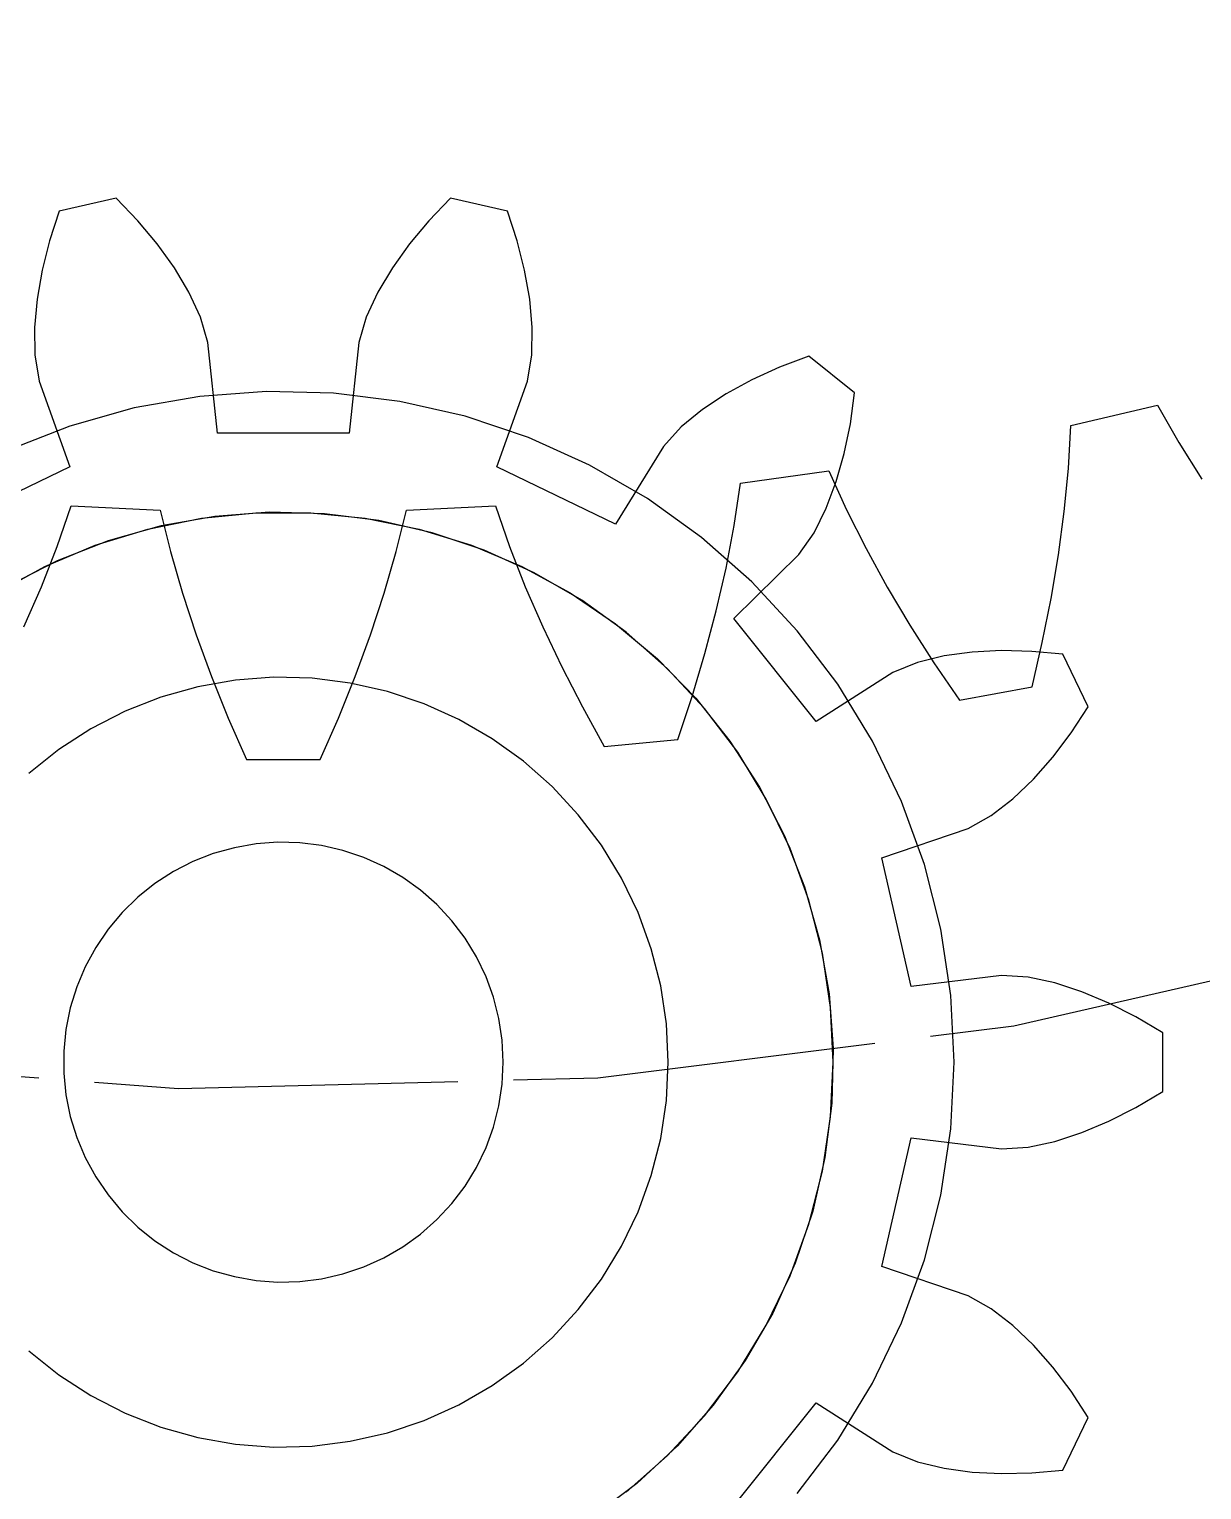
# Model space of a CAD drawing. Header units: millimetres. Extents: x -9 to 221, y -53 to 198.
# Drawn here: x 24.09 to 29.43, y 126.76 to 133.4 of the extents above; entities that cross this region are included whole.
import ezdxf

# ---------------------------------------------------------------- set-up
doc = ezdxf.new("R2010")
doc.units = ezdxf.units.MM
doc.linetypes.add('DASHED', pattern=[1.524, 1.27, -0.254])
doc.layers.add('HIDDEN', color=8, linetype='DASHED')

msp = doc.modelspace()

# ---------------------------------------------------------------- linework, layer by layer
at = {"layer": 'HIDDEN'}
for points in [[(12.59526, 133.36043), (14.0859, 132.17169), (15.6875, 131.13726), (17.38413, 130.26745), (19.15894, 129.57089), (20.99429, 129.0545), (22.87193, 128.72343), (24.7732, 128.58094), (26.67921, 128.62848), (28.57102, 128.86555), (30.42982, 129.28981), (32.23715, 129.89704), (33.97503, 130.6812), (35.6262, 131.6345), (37.17424, 132.74747), (38.60378, 134.00905), (39.9006, 135.40669), (41.05182, 136.9265), (42.04599, 138.55339), (42.87323, 140.27118), (43.52533, 142.06281), (43.9958, 143.91046), (44.27996, 145.79576), (44.375, 147.7)], [(12.59526, 133.36043), (14.0859, 132.17169), (15.6875, 131.13726), (17.38413, 130.26745), (19.15894, 129.57089), (20.99429, 129.0545), (22.87193, 128.72343), (24.7732, 128.58094), (26.67921, 128.62848), (28.57102, 128.86555), (30.42982, 129.28981), (32.23715, 129.89704), (33.97503, 130.6812), (35.6262, 131.6345), (37.17424, 132.74747), (38.60378, 134.00905), (39.9006, 135.40669), (41.05182, 136.9265), (42.04599, 138.55339), (42.87323, 140.27118), (43.52533, 142.06281), (43.9958, 143.91046), (44.27996, 145.79576), (44.375, 147.7)], [(24.48997, 132.62713), (24.23084, 132.56799)], [(24.48997, 132.62713), (24.23084, 132.56799)], [(24.58824, 132.52466), (24.48997, 132.62713)], [(24.58824, 132.52466), (24.48997, 132.62713)], [(26.01003, 132.62713), (25.91176, 132.52466)], [(26.01003, 132.62713), (25.91176, 132.52466)], [(26.26916, 132.56799), (26.01003, 132.62713)], [(26.26916, 132.56799), (26.01003, 132.62713)], [(24.23084, 132.56799), (24.18677, 132.43303)], [(24.23084, 132.56799), (24.18677, 132.43303)], [(24.67658, 132.41903), (24.58824, 132.52466)], [(24.67658, 132.41903), (24.58824, 132.52466)], [(25.91176, 132.52466), (25.82342, 132.41903)], [(25.91176, 132.52466), (25.82342, 132.41903)], [(26.31323, 132.43303), (26.26916, 132.56799)], [(26.31323, 132.43303), (26.26916, 132.56799)], [(24.18677, 132.43303), (24.15301, 132.29953)], [(24.18677, 132.43303), (24.15301, 132.29953)], [(24.75433, 132.3106), (24.67658, 132.41903)], [(24.75433, 132.3106), (24.67658, 132.41903)], [(25.82342, 132.41903), (25.74567, 132.3106)], [(25.82342, 132.41903), (25.74567, 132.3106)], [(26.34699, 132.29953), (26.31323, 132.43303)], [(26.34699, 132.29953), (26.31323, 132.43303)], [(24.15301, 132.29953), (24.13, 132.1681)], [(24.15301, 132.29953), (24.13, 132.1681)], [(24.8205, 132.19969), (24.75433, 132.3106)], [(24.8205, 132.19969), (24.75433, 132.3106)], [(25.74567, 132.3106), (25.6795, 132.19969)], [(25.74567, 132.3106), (25.6795, 132.19969)], [(26.37, 132.1681), (26.34699, 132.29953)], [(26.37, 132.1681), (26.34699, 132.29953)], [(24.87328, 132.08655), (24.8205, 132.19969)], [(24.87328, 132.08655), (24.8205, 132.19969)], [(25.6795, 132.19969), (25.62672, 132.08655)], [(25.6795, 132.19969), (25.62672, 132.08655)], [(24.13, 132.1681), (24.11851, 132.03947)], [(24.13, 132.1681), (24.11851, 132.03947)], [(26.38149, 132.03947), (26.37, 132.1681)], [(26.38149, 132.03947), (26.37, 132.1681)], [(24.90713, 131.971), (24.87328, 132.08655)], [(24.90713, 131.971), (24.87328, 132.08655)], [(25.62672, 132.08655), (25.59287, 131.971)], [(25.62672, 132.08655), (25.59287, 131.971)], [(24.11851, 132.03947), (24.12005, 131.91463)], [(24.11851, 132.03947), (24.12005, 131.91463)], [(26.37995, 131.91463), (26.38149, 132.03947)], [(26.37995, 131.91463), (26.38149, 132.03947)], [(24.95029, 131.55933), (24.90713, 131.971)], [(24.95029, 131.55933), (24.90713, 131.971)], [(25.59287, 131.971), (25.54971, 131.55933)], [(25.59287, 131.971), (25.54971, 131.55933)], [(24.12005, 131.91463), (24.13968, 131.79584)], [(24.12005, 131.91463), (24.13968, 131.79584)], [(26.36032, 131.79584), (26.37995, 131.91463)], [(26.36032, 131.79584), (26.37995, 131.91463)], [(27.50568, 131.85877), (27.38026, 131.80193)], [(27.50568, 131.85877), (27.38026, 131.80193)], [(27.63868, 131.90846), (27.50568, 131.85877)], [(27.63868, 131.90846), (27.50568, 131.85877)], [(27.84649, 131.74274), (27.63868, 131.90846)], [(27.84649, 131.74274), (27.63868, 131.90846)], [(24.13968, 131.79584), (24.27941, 131.40621)], [(24.13968, 131.79584), (24.27941, 131.40621)], [(26.22059, 131.40621), (26.36032, 131.79584)], [(26.22059, 131.40621), (26.36032, 131.79584)], [(27.38026, 131.80193), (27.26316, 131.73797)], [(27.38026, 131.80193), (27.26316, 131.73797)], [(28.3, 128.7), (28.28484, 129.00368), (28.23953, 129.30435), (28.1645, 129.599), (28.0605, 129.88473), (27.92858, 130.15867), (27.77003, 130.41813), (27.58644, 130.6605), (27.37962, 130.88339), (27.15164, 131.08459), (26.90477, 131.26208), (26.64144, 131.41411), (26.36429, 131.53916), (26.07606, 131.636), (25.77963, 131.70366), (25.47793, 131.74147), (25.17396, 131.74905), (24.87075, 131.72633), (24.57131, 131.67353), (24.27862, 131.59118), (23.99557, 131.48009)], [(28.3, 128.7), (28.28484, 129.00368), (28.23953, 129.30435), (28.1645, 129.599), (28.0605, 129.88473), (27.92858, 130.15867), (27.77003, 130.41813), (27.58644, 130.6605), (27.37962, 130.88339), (27.15164, 131.08459), (26.90477, 131.26208), (26.64144, 131.41411), (26.36429, 131.53916), (26.07606, 131.636), (25.77963, 131.70366), (25.47793, 131.74147), (25.17396, 131.74905), (24.87075, 131.72633), (24.57131, 131.67353), (24.27862, 131.59118), (23.99557, 131.48009)], [(28.3, 128.7), (28.28484, 129.00368), (28.23953, 129.30435), (28.1645, 129.599), (28.0605, 129.88473), (27.92858, 130.15867), (27.77003, 130.41813), (27.58644, 130.6605), (27.37962, 130.88339), (27.15164, 131.08459), (26.90477, 131.26208), (26.64144, 131.41411), (26.36429, 131.53916), (26.07606, 131.636), (25.77963, 131.70366), (25.47793, 131.74147), (25.17396, 131.74905), (24.87075, 131.72633), (24.57131, 131.67353), (24.27862, 131.59118), (23.99557, 131.48009)], [(28.3, 128.7), (28.28484, 129.00368), (28.23953, 129.30435), (28.1645, 129.599), (28.0605, 129.88473), (27.92858, 130.15867), (27.77003, 130.41813), (27.58644, 130.6605), (27.37962, 130.88339), (27.15164, 131.08459), (26.90477, 131.26208), (26.64144, 131.41411), (26.36429, 131.53916), (26.07606, 131.636), (25.77963, 131.70366), (25.47793, 131.74147), (25.17396, 131.74905), (24.87075, 131.72633), (24.57131, 131.67353), (24.27862, 131.59118), (23.99557, 131.48009)], [(27.26316, 131.73797), (27.15543, 131.66676)], [(27.26316, 131.73797), (27.15543, 131.66676)], [(27.82764, 131.60202), (27.84649, 131.74274)], [(27.82764, 131.60202), (27.84649, 131.74274)], [(27.15543, 131.66676), (27.05878, 131.58772)], [(27.15543, 131.66676), (27.05878, 131.58772)], [(28.83042, 131.59315), (29.22438, 131.68581)], [(28.83042, 131.59315), (29.22438, 131.68581)], [(29.22438, 131.68581), (29.32091, 131.51666)], [(29.22438, 131.68581), (29.32091, 131.51666)], [(27.05878, 131.58772), (26.97815, 131.49831)], [(27.05878, 131.58772), (26.97815, 131.49831)], [(27.80013, 131.46709), (27.82764, 131.60202)], [(27.80013, 131.46709), (27.82764, 131.60202)], [(28.81941, 131.39871), (28.83042, 131.59315)], [(28.81941, 131.39871), (28.83042, 131.59315)], [(25.54971, 131.55933), (24.95029, 131.55933)], [(25.54971, 131.55933), (24.95029, 131.55933)], [(26.97815, 131.49831), (26.76065, 131.14613)], [(26.97815, 131.49831), (26.76065, 131.14613)], [(27.76383, 131.3387), (27.80013, 131.46709)], [(27.76383, 131.3387), (27.80013, 131.46709)], [(29.32091, 131.51666), (29.42541, 131.34972)], [(29.32091, 131.51666), (29.42541, 131.34972)], [(24.27941, 131.40621), (23.73935, 131.14613)], [(24.27941, 131.40621), (23.73935, 131.14613)], [(26.76065, 131.14613), (26.22059, 131.40621)], [(26.76065, 131.14613), (26.22059, 131.40621)], [(27.32899, 131.3315), (27.72982, 131.38741)], [(27.32899, 131.3315), (27.72982, 131.38741)], [(27.72982, 131.38741), (27.81033, 131.21008)], [(27.72982, 131.38741), (27.81033, 131.21008)], [(28.80027, 131.20269), (28.81941, 131.39871)], [(28.80027, 131.20269), (28.81941, 131.39871)], [(27.30009, 131.13891), (27.32899, 131.3315)], [(27.30009, 131.13891), (27.32899, 131.3315)], [(27.71838, 131.21782), (27.76383, 131.3387)], [(27.71838, 131.21782), (27.76383, 131.3387)], [(23.94641, 130.83323), (24.16529, 130.95242), (24.39495, 131.04923), (24.63311, 131.12269), (24.87739, 131.17208), (25.12539, 131.19689), (25.37461, 131.19689), (25.62261, 131.17208), (25.86689, 131.12269), (26.10505, 131.04923), (26.33471, 130.95242), (26.55359, 130.83323), (26.75951, 130.69283), (26.95043, 130.53263), (27.12445, 130.35421), (27.27985, 130.15936), (27.41506, 129.95), (27.52876, 129.72822), (27.61982, 129.49622), (27.68732, 129.2563), (27.7306, 129.01086), (27.74922, 128.76233), (27.74301, 128.51317), (27.71202, 128.26588), (27.65656, 128.0229), (27.57718, 127.78665), (27.47468, 127.55947), (27.35006, 127.34363), (27.20458, 127.14128), (27.03967, 126.95441), (26.85697, 126.78489), (26.6583, 126.6344)], [(23.94641, 130.83323), (24.16529, 130.95242), (24.39495, 131.04923), (24.63311, 131.12269), (24.87739, 131.17208), (25.12539, 131.19689), (25.37461, 131.19689), (25.62261, 131.17208), (25.86689, 131.12269), (26.10505, 131.04923), (26.33471, 130.95242), (26.55359, 130.83323), (26.75951, 130.69283), (26.95043, 130.53263), (27.12445, 130.35421), (27.27985, 130.15936), (27.41506, 129.95), (27.52876, 129.72822), (27.61982, 129.49622), (27.68732, 129.2563), (27.7306, 129.01086), (27.74922, 128.76233), (27.74301, 128.51317), (27.71202, 128.26588), (27.65656, 128.0229), (27.57718, 127.78665), (27.47468, 127.55947), (27.35006, 127.34363), (27.20458, 127.14128), (27.03967, 126.95441), (26.85697, 126.78489), (26.6583, 126.6344)], [(27.75, 128.7), (27.73758, 128.94892), (27.70043, 129.19537), (27.63893, 129.43689), (27.55369, 129.67109), (27.44555, 129.89563), (27.3156, 130.1083), (27.16511, 130.30697), (26.99559, 130.48967), (26.80872, 130.65458), (26.60637, 130.80006), (26.39053, 130.92468), (26.16335, 131.02718), (25.9271, 131.10656), (25.68412, 131.16202), (25.43683, 131.19301), (25.18767, 131.19922), (24.93914, 131.1806), (24.6937, 131.13732), (24.45378, 131.06982), (24.22178, 130.97876), (24, 130.86506)], [(27.75, 128.7), (27.73758, 128.94892), (27.70043, 129.19537), (27.63893, 129.43689), (27.55369, 129.67109), (27.44555, 129.89563), (27.3156, 130.1083), (27.16511, 130.30697), (26.99559, 130.48967), (26.80872, 130.65458), (26.60637, 130.80006), (26.39053, 130.92468), (26.16335, 131.02718), (25.9271, 131.10656), (25.68412, 131.16202), (25.43683, 131.19301), (25.18767, 131.19922), (24.93914, 131.1806), (24.6937, 131.13732), (24.45378, 131.06982), (24.22178, 130.97876), (24, 130.86506)], [(27.75, 128.7), (27.73758, 128.94892), (27.70043, 129.19537), (27.63893, 129.43689), (27.55369, 129.67109), (27.44555, 129.89563), (27.3156, 130.1083), (27.16511, 130.30697), (26.99559, 130.48967), (26.80872, 130.65458), (26.60637, 130.80006), (26.39053, 130.92468), (26.16335, 131.02718), (25.9271, 131.10656), (25.68412, 131.16202), (25.43683, 131.19301), (25.18767, 131.19922), (24.93914, 131.1806), (24.6937, 131.13732), (24.45378, 131.06982), (24.22178, 130.97876), (24, 130.86506)], [(27.75, 128.7), (27.73758, 128.94892), (27.70043, 129.19537), (27.63893, 129.43689), (27.55369, 129.67109), (27.44555, 129.89563), (27.3156, 130.1083), (27.16511, 130.30697), (26.99559, 130.48967), (26.80872, 130.65458), (26.60637, 130.80006), (26.39053, 130.92468), (26.16335, 131.02718), (25.9271, 131.10656), (25.68412, 131.16202), (25.43683, 131.19301), (25.18767, 131.19922), (24.93914, 131.1806), (24.6937, 131.13732), (24.45378, 131.06982), (24.22178, 130.97876), (24, 130.86506)], [(27.75, 128.7), (27.73758, 128.94892), (27.70043, 129.19537), (27.63893, 129.43689), (27.55369, 129.67109), (27.44555, 129.89563), (27.3156, 130.1083), (27.16511, 130.30697), (26.99559, 130.48967), (26.80872, 130.65458), (26.60637, 130.80006), (26.39053, 130.92468), (26.16335, 131.02718), (25.9271, 131.10656), (25.68412, 131.16202), (25.43683, 131.19301), (25.18767, 131.19922), (24.93914, 131.1806), (24.6937, 131.13732), (24.45378, 131.06982), (24.22178, 130.97876), (24, 130.86506)], [(27.75, 128.7), (27.73758, 128.94892), (27.70043, 129.19537), (27.63893, 129.43689), (27.55369, 129.67109), (27.44555, 129.89563), (27.3156, 130.1083), (27.16511, 130.30697), (26.99559, 130.48967), (26.80872, 130.65458), (26.60637, 130.80006), (26.39053, 130.92468), (26.16335, 131.02718), (25.9271, 131.10656), (25.68412, 131.16202), (25.43683, 131.19301), (25.18767, 131.19922), (24.93914, 131.1806), (24.6937, 131.13732), (24.45378, 131.06982), (24.22178, 130.97876), (24, 130.86506)], [(24.22209, 131.04419), (24.28589, 131.22819)], [(24.22209, 131.04419), (24.28589, 131.22819)], [(24.28589, 131.22819), (24.69017, 131.2095)], [(24.28589, 131.22819), (24.69017, 131.2095)], [(24.69017, 131.2095), (24.73672, 131.0204)], [(24.69017, 131.2095), (24.73672, 131.0204)], [(25.76328, 131.0204), (25.80983, 131.2095)], [(25.76328, 131.0204), (25.80983, 131.2095)], [(25.80983, 131.2095), (26.21411, 131.22819)], [(25.80983, 131.2095), (26.21411, 131.22819)], [(26.21411, 131.22819), (26.27791, 131.04419)], [(26.21411, 131.22819), (26.27791, 131.04419)], [(27.66283, 131.10601), (27.71838, 131.21782)], [(27.66283, 131.10601), (27.71838, 131.21782)], [(27.81033, 131.21008), (27.89899, 131.03421)], [(27.81033, 131.21008), (27.89899, 131.03421)], [(28.77369, 131.00532), (28.80027, 131.20269)], [(28.77369, 131.00532), (28.80027, 131.20269)], [(27.26294, 130.94549), (27.30009, 131.13891)], [(27.26294, 130.94549), (27.30009, 131.13891)], [(27.5936, 131.0075), (27.66283, 131.10601)], [(27.5936, 131.0075), (27.66283, 131.10601)], [(24.15004, 130.86089), (24.22209, 131.04419)], [(24.15004, 130.86089), (24.22209, 131.04419)], [(24.73672, 131.0204), (24.79155, 130.83123)], [(24.73672, 131.0204), (24.79155, 130.83123)], [(25.70845, 130.83123), (25.76328, 131.0204)], [(25.70845, 130.83123), (25.76328, 131.0204)], [(26.27791, 131.04419), (26.34996, 130.86089)], [(26.27791, 131.04419), (26.34996, 130.86089)], [(27.29865, 130.71709), (27.5936, 131.0075)], [(27.29865, 130.71709), (27.5936, 131.0075)], [(27.89899, 131.03421), (27.99507, 130.85977)], [(27.89899, 131.03421), (27.99507, 130.85977)], [(28.74016, 130.80677), (28.77369, 131.00532)], [(28.74016, 130.80677), (28.77369, 131.00532)], [(27.21827, 130.75141), (27.26294, 130.94549)], [(27.21827, 130.75141), (27.26294, 130.94549)], [(24.07046, 130.67832), (24.15004, 130.86089)], [(24.07046, 130.67832), (24.15004, 130.86089)], [(26.34996, 130.86089), (26.42954, 130.67832)], [(26.34996, 130.86089), (26.42954, 130.67832)], [(27.99507, 130.85977), (28.09806, 130.68674)], [(27.99507, 130.85977), (28.09806, 130.68674)], [(24.79155, 130.83123), (24.85395, 130.6421)], [(24.79155, 130.83123), (24.85395, 130.6421)], [(25.64605, 130.6421), (25.70845, 130.83123)], [(25.64605, 130.6421), (25.70845, 130.83123)], [(28.70003, 130.6072), (28.74016, 130.80677)], [(28.70003, 130.6072), (28.74016, 130.80677)], [(27.16656, 130.5568), (27.21827, 130.75141)], [(27.16656, 130.5568), (27.21827, 130.75141)], [(26.42954, 130.67832), (26.51613, 130.49653)], [(26.42954, 130.67832), (26.51613, 130.49653)], [(27.67239, 130.24844), (27.29865, 130.71709)], [(27.67239, 130.24844), (27.29865, 130.71709)], [(28.09806, 130.68674), (28.20757, 130.51515)], [(28.09806, 130.68674), (28.20757, 130.51515)], [(24.85395, 130.6421), (24.92339, 130.45309)], [(24.85395, 130.6421), (24.92339, 130.45309)], [(25.57661, 130.45309), (25.64605, 130.6421)], [(25.57661, 130.45309), (25.64605, 130.6421)], [(28.65357, 130.40675), (28.70003, 130.6072)], [(28.65357, 130.40675), (28.70003, 130.6072)], [(27.10819, 130.36179), (27.16656, 130.5568)], [(27.10819, 130.36179), (27.16656, 130.5568)], [(28.25396, 130.54623), (28.13259, 130.51695)], [(28.25396, 130.54623), (28.13259, 130.51695)], [(28.38192, 130.56364), (28.25396, 130.54623)], [(28.38192, 130.56364), (28.25396, 130.54623)], [(28.51518, 130.57046), (28.38192, 130.56364)], [(28.51518, 130.57046), (28.38192, 130.56364)], [(28.65284, 130.56725), (28.51518, 130.57046)], [(28.65284, 130.56725), (28.51518, 130.57046)], [(28.79422, 130.55431), (28.65284, 130.56725)], [(28.79422, 130.55431), (28.65284, 130.56725)], [(28.90955, 130.31484), (28.79422, 130.55431)], [(28.90955, 130.31484), (28.79422, 130.55431)], [(26.51613, 130.49653), (26.60934, 130.31556)], [(26.51613, 130.49653), (26.60934, 130.31556)], [(28.02115, 130.47137), (27.67239, 130.24844)], [(28.02115, 130.47137), (27.67239, 130.24844)], [(28.13259, 130.51695), (28.02115, 130.47137)], [(28.13259, 130.51695), (28.02115, 130.47137)], [(28.20757, 130.51515), (28.32331, 130.34502)], [(28.20757, 130.51515), (28.32331, 130.34502)], [(27, 128.7), (26.9913, 128.87424), (26.9653, 129.04676), (26.92225, 129.21582), (26.86258, 129.37976), (26.78689, 129.53694), (26.69592, 129.68581), (26.59058, 129.82488), (26.47191, 129.95277), (26.34111, 130.06821), (26.19946, 130.17005), (26.04837, 130.25728), (25.88935, 130.32903), (25.72397, 130.38459), (25.55388, 130.42341), (25.38078, 130.44511), (25.20637, 130.44946), (25.0324, 130.43642), (24.86059, 130.40612), (24.69265, 130.35887), (24.53025, 130.29514), (24.375, 130.21554), (24.22845, 130.12089), (24.09205, 130.01212)], [(27, 128.7), (26.9913, 128.87424), (26.9653, 129.04676), (26.92225, 129.21582), (26.86258, 129.37976), (26.78689, 129.53694), (26.69592, 129.68581), (26.59058, 129.82488), (26.47191, 129.95277), (26.34111, 130.06821), (26.19946, 130.17005), (26.04837, 130.25728), (25.88935, 130.32903), (25.72397, 130.38459), (25.55388, 130.42341), (25.38078, 130.44511), (25.20637, 130.44946), (25.0324, 130.43642), (24.86059, 130.40612), (24.69265, 130.35887), (24.53025, 130.29514), (24.375, 130.21554), (24.22845, 130.12089), (24.09205, 130.01212)], [(24.92339, 130.45309), (24.99951, 130.2643)], [(24.92339, 130.45309), (24.99951, 130.2643)], [(25.50049, 130.2643), (25.57661, 130.45309)], [(25.50049, 130.2643), (25.57661, 130.45309)], [(28.32331, 130.34502), (28.65357, 130.40675)], [(28.32331, 130.34502), (28.65357, 130.40675)], [(27.04343, 130.16648), (27.10819, 130.36179)], [(27.04343, 130.16648), (27.10819, 130.36179)], [(24.99951, 130.2643), (25.08201, 130.0758)], [(24.99951, 130.2643), (25.08201, 130.0758)], [(25.41799, 130.0758), (25.50049, 130.2643)], [(25.41799, 130.0758), (25.50049, 130.2643)], [(26.60934, 130.31556), (26.70888, 130.13548)], [(26.60934, 130.31556), (26.70888, 130.13548)], [(28.83151, 130.19623), (28.90955, 130.31484)], [(28.83151, 130.19623), (28.90955, 130.31484)], [(28.74819, 130.08661), (28.83151, 130.19623)], [(28.74819, 130.08661), (28.83151, 130.19623)], [(26.70888, 130.13548), (27.04343, 130.16648)], [(26.70888, 130.13548), (27.04343, 130.16648)], [(25.08201, 130.0758), (25.41799, 130.0758)], [(25.08201, 130.0758), (25.41799, 130.0758)], [(28.65978, 129.98668), (28.74819, 130.08661)], [(28.65978, 129.98668), (28.74819, 130.08661)], [(28.56638, 129.89749), (28.65978, 129.98668)], [(28.56638, 129.89749), (28.65978, 129.98668)], [(28.46781, 129.82085), (28.56638, 129.89749)], [(28.46781, 129.82085), (28.56638, 129.89749)], [(28.3627, 129.76214), (28.46781, 129.82085)], [(28.3627, 129.76214), (28.46781, 129.82085)], [(27.97095, 129.62846), (28.3627, 129.76214)], [(27.97095, 129.62846), (28.3627, 129.76214)], [(26.25, 128.7), (26.24503, 128.79957), (26.23017, 128.89815), (26.20557, 128.99476), (26.17148, 129.08843), (26.12822, 129.17825), (26.07624, 129.26332), (26.01604, 129.34279), (25.94824, 129.41587), (25.87349, 129.48183), (25.79255, 129.54003), (25.70621, 129.58987), (25.61534, 129.63087), (25.52084, 129.66262), (25.42365, 129.68481), (25.32473, 129.6972), (25.22507, 129.69969), (25.12566, 129.69224), (25.02748, 129.67493), (24.93151, 129.64793), (24.83871, 129.61151), (24.75, 129.56603), (24.66626, 129.51194), (24.58831, 129.44978), (24.51695, 129.38017), (24.45287, 129.3038), (24.39671, 129.22144), (24.34903, 129.13388), (24.31031, 129.04202), (24.28092, 128.94676), (24.26117, 128.84904), (24.25124, 128.74985), (24.25124, 128.65015), (24.26117, 128.55096), (24.28092, 128.45324), (24.31031, 128.35798), (24.34903, 128.26612), (24.39671, 128.17856), (24.45287, 128.0962), (24.51695, 128.01983), (24.58831, 127.95022), (24.66626, 127.88806), (24.75, 127.83397), (24.83871, 127.78849), (24.93151, 127.75207), (25.02748, 127.72507), (25.12566, 127.70776), (25.22507, 127.70031), (25.32473, 127.7028), (25.42365, 127.71519), (25.52084, 127.73738), (25.61534, 127.76913), (25.70621, 127.81013), (25.79255, 127.85997), (25.87349, 127.91817), (25.94824, 127.98413), (26.01604, 128.05721), (26.07624, 128.13668), (26.12822, 128.22175), (26.17148, 128.31157), (26.20557, 128.40524), (26.23017, 128.50185), (26.24503, 128.60043), (26.25, 128.7)], [(26.25, 128.7), (26.24503, 128.79957), (26.23017, 128.89815), (26.20557, 128.99476), (26.17148, 129.08843), (26.12822, 129.17825), (26.07624, 129.26332), (26.01604, 129.34279), (25.94824, 129.41587), (25.87349, 129.48183), (25.79255, 129.54003), (25.70621, 129.58987), (25.61534, 129.63087), (25.52084, 129.66262), (25.42365, 129.68481), (25.32473, 129.6972), (25.22507, 129.69969), (25.12566, 129.69224), (25.02748, 129.67493), (24.93151, 129.64793), (24.83871, 129.61151), (24.75, 129.56603), (24.66626, 129.51194), (24.58831, 129.44978), (24.51695, 129.38017), (24.45287, 129.3038), (24.39671, 129.22144), (24.34903, 129.13388), (24.31031, 129.04202), (24.28092, 128.94676), (24.26117, 128.84904), (24.25124, 128.74985), (24.25124, 128.65015), (24.26117, 128.55096), (24.28092, 128.45324), (24.31031, 128.35798), (24.34903, 128.26612), (24.39671, 128.17856), (24.45287, 128.0962), (24.51695, 128.01983), (24.58831, 127.95022), (24.66626, 127.88806), (24.75, 127.83397), (24.83871, 127.78849), (24.93151, 127.75207), (25.02748, 127.72507), (25.12566, 127.70776), (25.22507, 127.70031), (25.32473, 127.7028), (25.42365, 127.71519), (25.52084, 127.73738), (25.61534, 127.76913), (25.70621, 127.81013), (25.79255, 127.85997), (25.87349, 127.91817), (25.94824, 127.98413), (26.01604, 128.05721), (26.07624, 128.13668), (26.12822, 128.22175), (26.17148, 128.31157), (26.20557, 128.40524), (26.23017, 128.50185), (26.24503, 128.60043), (26.25, 128.7)], [(26.25, 128.7), (26.24503, 128.79957), (26.23017, 128.89815), (26.20557, 128.99476), (26.17148, 129.08843), (26.12822, 129.17825), (26.07624, 129.26332), (26.01604, 129.34279), (25.94824, 129.41587), (25.87349, 129.48183), (25.79255, 129.54003), (25.70621, 129.58987), (25.61534, 129.63087), (25.52084, 129.66262), (25.42365, 129.68481), (25.32473, 129.6972), (25.22507, 129.69969), (25.12566, 129.69224), (25.02748, 129.67493), (24.93151, 129.64793), (24.83871, 129.61151), (24.75, 129.56603), (24.66626, 129.51194), (24.58831, 129.44978), (24.51695, 129.38017), (24.45287, 129.3038), (24.39671, 129.22144), (24.34903, 129.13388), (24.31031, 129.04202), (24.28092, 128.94676), (24.26117, 128.84904), (24.25124, 128.74985), (24.25124, 128.65015), (24.26117, 128.55096), (24.28092, 128.45324), (24.31031, 128.35798), (24.34903, 128.26612), (24.39671, 128.17856), (24.45287, 128.0962), (24.51695, 128.01983), (24.58831, 127.95022), (24.66626, 127.88806), (24.75, 127.83397), (24.83871, 127.78849), (24.93151, 127.75207), (25.02748, 127.72507), (25.12566, 127.70776), (25.22507, 127.70031), (25.32473, 127.7028), (25.42365, 127.71519), (25.52084, 127.73738), (25.61534, 127.76913), (25.70621, 127.81013), (25.79255, 127.85997), (25.87349, 127.91817), (25.94824, 127.98413), (26.01604, 128.05721), (26.07624, 128.13668), (26.12822, 128.22175), (26.17148, 128.31157), (26.20557, 128.40524), (26.23017, 128.50185), (26.24503, 128.60043), (26.25, 128.7)], [(26.25, 128.7), (26.24503, 128.79957), (26.23017, 128.89815), (26.20557, 128.99476), (26.17148, 129.08843), (26.12822, 129.17825), (26.07624, 129.26332), (26.01604, 129.34279), (25.94824, 129.41587), (25.87349, 129.48183), (25.79255, 129.54003), (25.70621, 129.58987), (25.61534, 129.63087), (25.52084, 129.66262), (25.42365, 129.68481), (25.32473, 129.6972), (25.22507, 129.69969), (25.12566, 129.69224), (25.02748, 129.67493), (24.93151, 129.64793), (24.83871, 129.61151), (24.75, 129.56603), (24.66626, 129.51194), (24.58831, 129.44978), (24.51695, 129.38017), (24.45287, 129.3038), (24.39671, 129.22144), (24.34903, 129.13388), (24.31031, 129.04202), (24.28092, 128.94676), (24.26117, 128.84904), (24.25124, 128.74985), (24.25124, 128.65015), (24.26117, 128.55096), (24.28092, 128.45324), (24.31031, 128.35798), (24.34903, 128.26612), (24.39671, 128.17856), (24.45287, 128.0962), (24.51695, 128.01983), (24.58831, 127.95022), (24.66626, 127.88806), (24.75, 127.83397), (24.83871, 127.78849), (24.93151, 127.75207), (25.02748, 127.72507), (25.12566, 127.70776), (25.22507, 127.70031), (25.32473, 127.7028), (25.42365, 127.71519), (25.52084, 127.73738), (25.61534, 127.76913), (25.70621, 127.81013), (25.79255, 127.85997), (25.87349, 127.91817), (25.94824, 127.98413), (26.01604, 128.05721), (26.07624, 128.13668), (26.12822, 128.22175), (26.17148, 128.31157), (26.20557, 128.40524), (26.23017, 128.50185), (26.24503, 128.60043), (26.25, 128.7)], [(26.25, 128.7), (26.24503, 128.79957), (26.23017, 128.89815), (26.20557, 128.99476), (26.17148, 129.08843), (26.12822, 129.17825), (26.07624, 129.26332), (26.01604, 129.34279), (25.94824, 129.41587), (25.87349, 129.48183), (25.79255, 129.54003), (25.70621, 129.58987), (25.61534, 129.63087), (25.52084, 129.66262), (25.42365, 129.68481), (25.32473, 129.6972), (25.22507, 129.69969), (25.12566, 129.69224), (25.02748, 129.67493), (24.93151, 129.64793), (24.83871, 129.61151), (24.75, 129.56603), (24.66626, 129.51194), (24.58831, 129.44978), (24.51695, 129.38017), (24.45287, 129.3038), (24.39671, 129.22144), (24.34903, 129.13388), (24.31031, 129.04202), (24.28092, 128.94676), (24.26117, 128.84904), (24.25124, 128.74985), (24.25124, 128.65015), (24.26117, 128.55096), (24.28092, 128.45324), (24.31031, 128.35798), (24.34903, 128.26612), (24.39671, 128.17856), (24.45287, 128.0962), (24.51695, 128.01983), (24.58831, 127.95022), (24.66626, 127.88806), (24.75, 127.83397), (24.83871, 127.78849), (24.93151, 127.75207), (25.02748, 127.72507), (25.12566, 127.70776), (25.22507, 127.70031), (25.32473, 127.7028), (25.42365, 127.71519), (25.52084, 127.73738), (25.61534, 127.76913), (25.70621, 127.81013), (25.79255, 127.85997), (25.87349, 127.91817), (25.94824, 127.98413), (26.01604, 128.05721), (26.07624, 128.13668), (26.12822, 128.22175), (26.17148, 128.31157), (26.20557, 128.40524), (26.23017, 128.50185), (26.24503, 128.60043), (26.25, 128.7)], [(26.25, 128.7), (26.24503, 128.79957), (26.23017, 128.89815), (26.20557, 128.99476), (26.17148, 129.08843), (26.12822, 129.17825), (26.07624, 129.26332), (26.01604, 129.34279), (25.94824, 129.41587), (25.87349, 129.48183), (25.79255, 129.54003), (25.70621, 129.58987), (25.61534, 129.63087), (25.52084, 129.66262), (25.42365, 129.68481), (25.32473, 129.6972), (25.22507, 129.69969), (25.12566, 129.69224), (25.02748, 129.67493), (24.93151, 129.64793), (24.83871, 129.61151), (24.75, 129.56603), (24.66626, 129.51194), (24.58831, 129.44978), (24.51695, 129.38017), (24.45287, 129.3038), (24.39671, 129.22144), (24.34903, 129.13388), (24.31031, 129.04202), (24.28092, 128.94676), (24.26117, 128.84904), (24.25124, 128.74985), (24.25124, 128.65015), (24.26117, 128.55096), (24.28092, 128.45324), (24.31031, 128.35798), (24.34903, 128.26612), (24.39671, 128.17856), (24.45287, 128.0962), (24.51695, 128.01983), (24.58831, 127.95022), (24.66626, 127.88806), (24.75, 127.83397), (24.83871, 127.78849), (24.93151, 127.75207), (25.02748, 127.72507), (25.12566, 127.70776), (25.22507, 127.70031), (25.32473, 127.7028), (25.42365, 127.71519), (25.52084, 127.73738), (25.61534, 127.76913), (25.70621, 127.81013), (25.79255, 127.85997), (25.87349, 127.91817), (25.94824, 127.98413), (26.01604, 128.05721), (26.07624, 128.13668), (26.12822, 128.22175), (26.17148, 128.31157), (26.20557, 128.40524), (26.23017, 128.50185), (26.24503, 128.60043), (26.25, 128.7)], [(26.25, 128.7), (26.24503, 128.79957), (26.23017, 128.89815), (26.20557, 128.99476), (26.17148, 129.08843), (26.12822, 129.17825), (26.07624, 129.26332), (26.01604, 129.34279), (25.94824, 129.41587), (25.87349, 129.48183), (25.79255, 129.54003), (25.70621, 129.58987), (25.61534, 129.63087), (25.52084, 129.66262), (25.42365, 129.68481), (25.32473, 129.6972), (25.22507, 129.69969), (25.12566, 129.69224), (25.02748, 129.67493), (24.93151, 129.64793), (24.83871, 129.61151), (24.75, 129.56603), (24.66626, 129.51194), (24.58831, 129.44978), (24.51695, 129.38017), (24.45287, 129.3038), (24.39671, 129.22144), (24.34903, 129.13388), (24.31031, 129.04202), (24.28092, 128.94676), (24.26117, 128.84904), (24.25124, 128.74985), (24.25124, 128.65015), (24.26117, 128.55096), (24.28092, 128.45324), (24.31031, 128.35798), (24.34903, 128.26612), (24.39671, 128.17856), (24.45287, 128.0962), (24.51695, 128.01983), (24.58831, 127.95022), (24.66626, 127.88806), (24.75, 127.83397), (24.83871, 127.78849), (24.93151, 127.75207), (25.02748, 127.72507), (25.12566, 127.70776), (25.22507, 127.70031), (25.32473, 127.7028), (25.42365, 127.71519), (25.52084, 127.73738), (25.61534, 127.76913), (25.70621, 127.81013), (25.79255, 127.85997), (25.87349, 127.91817), (25.94824, 127.98413), (26.01604, 128.05721), (26.07624, 128.13668), (26.12822, 128.22175), (26.17148, 128.31157), (26.20557, 128.40524), (26.23017, 128.50185), (26.24503, 128.60043), (26.25, 128.7)], [(26.25, 128.7), (26.24503, 128.79957), (26.23017, 128.89815), (26.20557, 128.99476), (26.17148, 129.08843), (26.12822, 129.17825), (26.07624, 129.26332), (26.01604, 129.34279), (25.94824, 129.41587), (25.87349, 129.48183), (25.79255, 129.54003), (25.70621, 129.58987), (25.61534, 129.63087), (25.52084, 129.66262), (25.42365, 129.68481), (25.32473, 129.6972), (25.22507, 129.69969), (25.12566, 129.69224), (25.02748, 129.67493), (24.93151, 129.64793), (24.83871, 129.61151), (24.75, 129.56603), (24.66626, 129.51194), (24.58831, 129.44978), (24.51695, 129.38017), (24.45287, 129.3038), (24.39671, 129.22144), (24.34903, 129.13388), (24.31031, 129.04202), (24.28092, 128.94676), (24.26117, 128.84904), (24.25124, 128.74985), (24.25124, 128.65015), (24.26117, 128.55096), (24.28092, 128.45324), (24.31031, 128.35798), (24.34903, 128.26612), (24.39671, 128.17856), (24.45287, 128.0962), (24.51695, 128.01983), (24.58831, 127.95022), (24.66626, 127.88806), (24.75, 127.83397), (24.83871, 127.78849), (24.93151, 127.75207), (25.02748, 127.72507), (25.12566, 127.70776), (25.22507, 127.70031), (25.32473, 127.7028), (25.42365, 127.71519), (25.52084, 127.73738), (25.61534, 127.76913), (25.70621, 127.81013), (25.79255, 127.85997), (25.87349, 127.91817), (25.94824, 127.98413), (26.01604, 128.05721), (26.07624, 128.13668), (26.12822, 128.22175), (26.17148, 128.31157), (26.20557, 128.40524), (26.23017, 128.50185), (26.24503, 128.60043), (26.25, 128.7)], [(26.25, 128.7), (26.24503, 128.79957), (26.23017, 128.89815), (26.20557, 128.99476), (26.17148, 129.08843), (26.12822, 129.17825), (26.07624, 129.26332), (26.01604, 129.34279), (25.94824, 129.41587), (25.87349, 129.48183), (25.79255, 129.54003), (25.70621, 129.58987), (25.61534, 129.63087), (25.52084, 129.66262), (25.42365, 129.68481), (25.32473, 129.6972), (25.22507, 129.69969), (25.12566, 129.69224), (25.02748, 129.67493), (24.93151, 129.64793), (24.83871, 129.61151), (24.75, 129.56603), (24.66626, 129.51194), (24.58831, 129.44978), (24.51695, 129.38017), (24.45287, 129.3038), (24.39671, 129.22144), (24.34903, 129.13388), (24.31031, 129.04202), (24.28092, 128.94676), (24.26117, 128.84904), (24.25124, 128.74985), (24.25124, 128.65015), (24.26117, 128.55096), (24.28092, 128.45324), (24.31031, 128.35798), (24.34903, 128.26612), (24.39671, 128.17856), (24.45287, 128.0962), (24.51695, 128.01983), (24.58831, 127.95022), (24.66626, 127.88806), (24.75, 127.83397), (24.83871, 127.78849), (24.93151, 127.75207), (25.02748, 127.72507), (25.12566, 127.70776), (25.22507, 127.70031), (25.32473, 127.7028), (25.42365, 127.71519), (25.52084, 127.73738), (25.61534, 127.76913), (25.70621, 127.81013), (25.79255, 127.85997), (25.87349, 127.91817), (25.94824, 127.98413), (26.01604, 128.05721), (26.07624, 128.13668), (26.12822, 128.22175), (26.17148, 128.31157), (26.20557, 128.40524), (26.23017, 128.50185), (26.24503, 128.60043), (26.25, 128.7)], [(26.25, 128.7), (26.24503, 128.79957), (26.23017, 128.89815), (26.20557, 128.99476), (26.17148, 129.08843), (26.12822, 129.17825), (26.07624, 129.26332), (26.01604, 129.34279), (25.94824, 129.41587), (25.87349, 129.48183), (25.79255, 129.54003), (25.70621, 129.58987), (25.61534, 129.63087), (25.52084, 129.66262), (25.42365, 129.68481), (25.32473, 129.6972), (25.22507, 129.69969), (25.12566, 129.69224), (25.02748, 129.67493), (24.93151, 129.64793), (24.83871, 129.61151), (24.75, 129.56603), (24.66626, 129.51194), (24.58831, 129.44978), (24.51695, 129.38017), (24.45287, 129.3038), (24.39671, 129.22144), (24.34903, 129.13388), (24.31031, 129.04202), (24.28092, 128.94676), (24.26117, 128.84904), (24.25124, 128.74985), (24.25124, 128.65015), (24.26117, 128.55096), (24.28092, 128.45324), (24.31031, 128.35798), (24.34903, 128.26612), (24.39671, 128.17856), (24.45287, 128.0962), (24.51695, 128.01983), (24.58831, 127.95022), (24.66626, 127.88806), (24.75, 127.83397), (24.83871, 127.78849), (24.93151, 127.75207), (25.02748, 127.72507), (25.12566, 127.70776), (25.22507, 127.70031), (25.32473, 127.7028), (25.42365, 127.71519), (25.52084, 127.73738), (25.61534, 127.76913), (25.70621, 127.81013), (25.79255, 127.85997), (25.87349, 127.91817), (25.94824, 127.98413), (26.01604, 128.05721), (26.07624, 128.13668), (26.12822, 128.22175), (26.17148, 128.31157), (26.20557, 128.40524), (26.23017, 128.50185), (26.24503, 128.60043), (26.25, 128.7)], [(28.10434, 129.04406), (27.97095, 129.62846)], [(28.10434, 129.04406), (27.97095, 129.62846)], [(28.51529, 129.0936), (28.10434, 129.04406)], [(28.51529, 129.0936), (28.10434, 129.04406)], [(28.63547, 129.0863), (28.51529, 129.0936)], [(28.63547, 129.0863), (28.51529, 129.0936)], [(28.75752, 129.06002), (28.63547, 129.0863)], [(28.75752, 129.06002), (28.63547, 129.0863)], [(28.88037, 129.02019), (28.75752, 129.06002)], [(28.88037, 129.02019), (28.75752, 129.06002)], [(29.00338, 128.96852), (28.88037, 129.02019)], [(29.00338, 128.96852), (28.88037, 129.02019)], [(29.12602, 128.9059), (29.00338, 128.96852)], [(29.12602, 128.9059), (29.00338, 128.96852)], [(29.24779, 128.8329), (29.12602, 128.9059)], [(29.24779, 128.8329), (29.12602, 128.9059)], [(29.24779, 128.5671), (29.24779, 128.8329)], [(29.24779, 128.5671), (29.24779, 128.8329)], [(24.09205, 127.38788), (24.22845, 127.27911), (24.375, 127.18446), (24.53025, 127.10486), (24.69265, 127.04113), (24.86059, 126.99388), (25.0324, 126.96358), (25.20637, 126.95054), (25.38078, 126.95489), (25.55388, 126.97659), (25.72397, 127.01541), (25.88935, 127.07097), (26.04837, 127.14272), (26.19946, 127.22995), (26.34111, 127.33179), (26.47191, 127.44723), (26.59058, 127.57512), (26.69592, 127.71419), (26.78689, 127.86306), (26.86258, 128.02024), (26.92225, 128.18418), (26.9653, 128.35324), (26.9913, 128.52576), (27, 128.7)], [(24.09205, 127.38788), (24.22845, 127.27911), (24.375, 127.18446), (24.53025, 127.10486), (24.69265, 127.04113), (24.86059, 126.99388), (25.0324, 126.96358), (25.20637, 126.95054), (25.38078, 126.95489), (25.55388, 126.97659), (25.72397, 127.01541), (25.88935, 127.07097), (26.04837, 127.14272), (26.19946, 127.22995), (26.34111, 127.33179), (26.47191, 127.44723), (26.59058, 127.57512), (26.69592, 127.71419), (26.78689, 127.86306), (26.86258, 128.02024), (26.92225, 128.18418), (26.9653, 128.35324), (26.9913, 128.52576), (27, 128.7)], [(26.80872, 126.74542), (26.99559, 126.91033), (27.16511, 127.09303), (27.3156, 127.2917), (27.44555, 127.50437), (27.55369, 127.72891), (27.63893, 127.96311), (27.70043, 128.20463), (27.73758, 128.45108), (27.75, 128.7)], [(26.80872, 126.74542), (26.99559, 126.91033), (27.16511, 127.09303), (27.3156, 127.2917), (27.44555, 127.50437), (27.55369, 127.72891), (27.63893, 127.96311), (27.70043, 128.20463), (27.73758, 128.45108), (27.75, 128.7)], [(26.80872, 126.74542), (26.99559, 126.91033), (27.16511, 127.09303), (27.3156, 127.2917), (27.44555, 127.50437), (27.55369, 127.72891), (27.63893, 127.96311), (27.70043, 128.20463), (27.73758, 128.45108), (27.75, 128.7)], [(26.80872, 126.74542), (26.99559, 126.91033), (27.16511, 127.09303), (27.3156, 127.2917), (27.44555, 127.50437), (27.55369, 127.72891), (27.63893, 127.96311), (27.70043, 128.20463), (27.73758, 128.45108), (27.75, 128.7)], [(26.80872, 126.74542), (26.99559, 126.91033), (27.16511, 127.09303), (27.3156, 127.2917), (27.44555, 127.50437), (27.55369, 127.72891), (27.63893, 127.96311), (27.70043, 128.20463), (27.73758, 128.45108), (27.75, 128.7)], [(26.80872, 126.74542), (26.99559, 126.91033), (27.16511, 127.09303), (27.3156, 127.2917), (27.44555, 127.50437), (27.55369, 127.72891), (27.63893, 127.96311), (27.70043, 128.20463), (27.73758, 128.45108), (27.75, 128.7)], [(27.58644, 126.7395), (27.77003, 126.98187), (27.92858, 127.24133), (28.0605, 127.51527), (28.1645, 127.801), (28.23953, 128.09565), (28.28484, 128.39632), (28.3, 128.7)], [(27.58644, 126.7395), (27.77003, 126.98187), (27.92858, 127.24133), (28.0605, 127.51527), (28.1645, 127.801), (28.23953, 128.09565), (28.28484, 128.39632), (28.3, 128.7)], [(27.58644, 126.7395), (27.77003, 126.98187), (27.92858, 127.24133), (28.0605, 127.51527), (28.1645, 127.801), (28.23953, 128.09565), (28.28484, 128.39632), (28.3, 128.7)], [(27.58644, 126.7395), (27.77003, 126.98187), (27.92858, 127.24133), (28.0605, 127.51527), (28.1645, 127.801), (28.23953, 128.09565), (28.28484, 128.39632), (28.3, 128.7)], [(29.12602, 128.4941), (29.24779, 128.5671)], [(29.12602, 128.4941), (29.24779, 128.5671)], [(29.00338, 128.43148), (29.12602, 128.4941)], [(29.00338, 128.43148), (29.12602, 128.4941)], [(28.88037, 128.37981), (29.00338, 128.43148)], [(28.88037, 128.37981), (29.00338, 128.43148)], [(27.97095, 127.77154), (28.10434, 128.35594)], [(27.97095, 127.77154), (28.10434, 128.35594)], [(28.10434, 128.35594), (28.51529, 128.3064)], [(28.10434, 128.35594), (28.51529, 128.3064)], [(28.63547, 128.3137), (28.75752, 128.33998)], [(28.63547, 128.3137), (28.75752, 128.33998)], [(28.75752, 128.33998), (28.88037, 128.37981)], [(28.75752, 128.33998), (28.88037, 128.37981)], [(28.51529, 128.3064), (28.63547, 128.3137)], [(28.51529, 128.3064), (28.63547, 128.3137)], [(28.3627, 127.63786), (27.97095, 127.77154)], [(28.3627, 127.63786), (27.97095, 127.77154)], [(28.46781, 127.57915), (28.3627, 127.63786)], [(28.46781, 127.57915), (28.3627, 127.63786)], [(28.56638, 127.50251), (28.46781, 127.57915)], [(28.56638, 127.50251), (28.46781, 127.57915)], [(28.65978, 127.41332), (28.56638, 127.50251)], [(28.65978, 127.41332), (28.56638, 127.50251)], [(28.74819, 127.31339), (28.65978, 127.41332)], [(28.74819, 127.31339), (28.65978, 127.41332)], [(28.83151, 127.20377), (28.74819, 127.31339)], [(28.83151, 127.20377), (28.74819, 127.31339)], [(28.90955, 127.08516), (28.83151, 127.20377)], [(28.90955, 127.08516), (28.83151, 127.20377)], [(27.29865, 126.68291), (27.67239, 127.15156)], [(27.29865, 126.68291), (27.67239, 127.15156)], [(27.67239, 127.15156), (28.02115, 126.92863)], [(27.67239, 127.15156), (28.02115, 126.92863)], [(28.79422, 126.84569), (28.90955, 127.08516)], [(28.79422, 126.84569), (28.90955, 127.08516)], [(28.02115, 126.92863), (28.13259, 126.88305)], [(28.02115, 126.92863), (28.13259, 126.88305)], [(28.13259, 126.88305), (28.25396, 126.85377)], [(28.13259, 126.88305), (28.25396, 126.85377)], [(28.25396, 126.85377), (28.38192, 126.83636)], [(28.25396, 126.85377), (28.38192, 126.83636)], [(28.38192, 126.83636), (28.51518, 126.82954)], [(28.38192, 126.83636), (28.51518, 126.82954)], [(28.51518, 126.82954), (28.65284, 126.83275)], [(28.51518, 126.82954), (28.65284, 126.83275)], [(28.65284, 126.83275), (28.79422, 126.84569)], [(28.65284, 126.83275), (28.79422, 126.84569)]]:
    msp.add_lwpolyline(points, dxfattribs=at)

doc.saveas('drawing.dxf')
